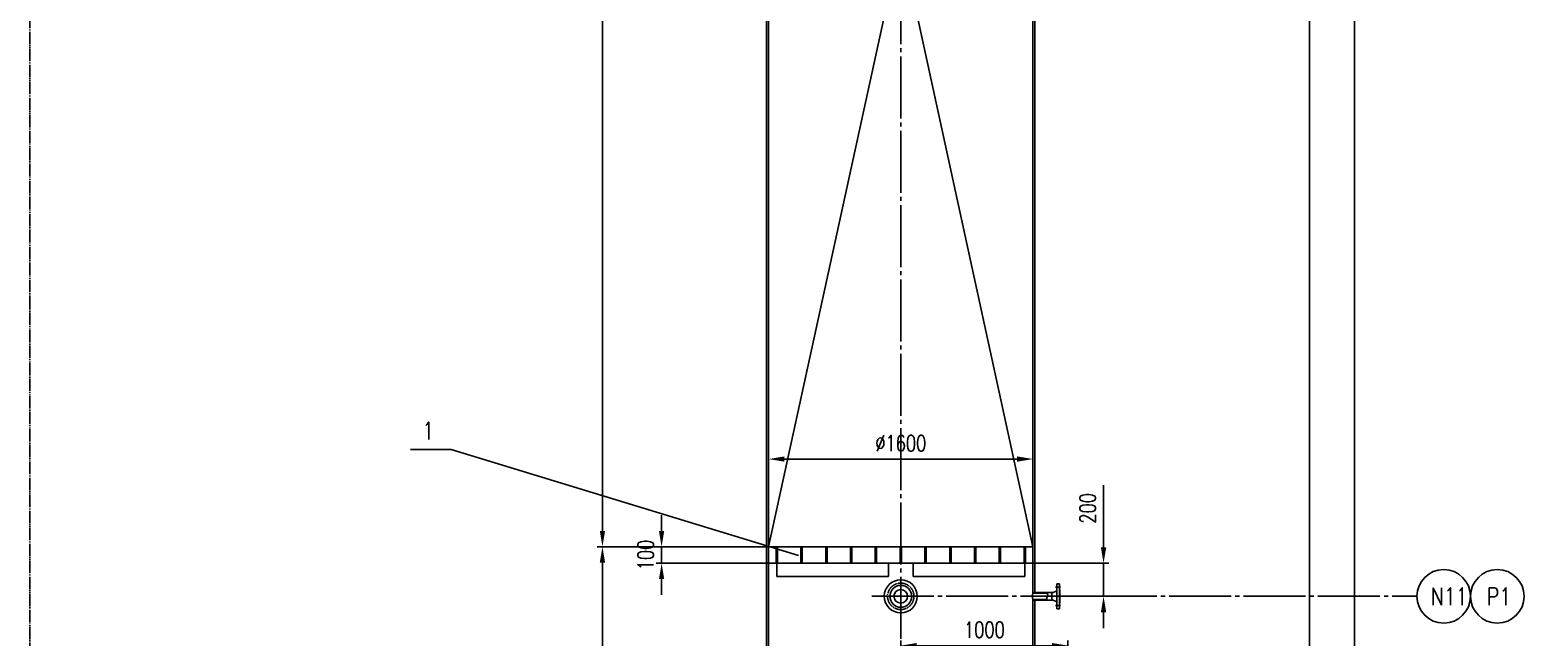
# Model space of a CAD drawing. Extents: x 16825 to 205982, y -10874 to 68273.
# Drawn here: x 185376 to 194418, y 36627 to 40303 of the extents above; entities that cross this region are included whole.
import ezdxf
from ezdxf.enums import TextEntityAlignment as Align

# ---------------------------------------------------------------- set-up
doc = ezdxf.new("R2010")
doc.units = 0
doc.header["$LTSCALE"] = 5
doc.header["$MEASUREMENT"] = 0
doc.linetypes.add('CENTER', pattern=[18, 15, -1, 1, -1])
doc.linetypes.add('DIVIDE', pattern=[20, 15, -1, 1, -1, 1, -1])
doc.layers.get('0').update_dxf_attribs({"color": 4, "linetype": 'DIVIDE'})
doc.layers.get('DEFPOINTS').update_dxf_attribs({"linetype": 'CONTINUOUS'})
for name, color, linetype in [('ASHADE', 7, 'CONTINUOUS'), ('CEN', 6, 'CENTER'), ('DIM', 1, 'CONTINUOUS'), ('THIN', 1, 'CONTINUOUS'), ('THK', 2, 'CONTINUOUS'), ('TXT', 3, 'CONTINUOUS'), ('TXT_E', 7, 'CONTINUOUS')]:
    doc.layers.add(name, color=color, linetype=linetype)
doc.styles.get("Standard").update_dxf_attribs({"font": 'simplex', "width": 0.75, "bigfont": 'hzdx'})
doc.dimstyles.new('DIM3', dxfattribs={"dimscale": 0, "dimtxt": 3, "dimasz": 3, "dimexe": 1, "dimexo": 0, "dimgap": 1.5, "dimtad": 1, "dimdec": 4, "dimdsep": 46, "dimtxsty": 'Standard', "dimcen": 3, "dimclrd": 1, "dimclrt": 3, "dimadec": 0, "dimazin": 0, "dimtfac": 0.75, "dimtdec": 4, "dimtix": 1, "dimtmove": 0, "dimatfit": 0, "dimfxl": 0, "dimtolj": 1, "dimtzin": 0, "dimarcsym": 0})

# ---------------------------------------------------------------- blocks, each defined once
blk = doc.blocks.new('*D216')
at = {"layer": 'DEFPOINTS', "color": 0}
for p in [(192140.6, 66718.7), (191638.1, 28623.7), (193392.9, 28623.7)]:
    blk.add_point(p, dxfattribs=at)
at = {"layer": 'DIM', "lineweight": -2}
for p, q in [((192140.6, 66718.7), (193424.9, 66718.7)), ((191638.1, 28623.7), (193424.9, 28623.7))]:
    blk.add_line(p, q, dxfattribs=at)
at = {"layer": 'DIM', "color": 1, "lineweight": -2}
blk.add_line((193392.9, 66622.7), (193392.9, 28719.7), dxfattribs=at)
at = {"layer": 'DIM', "color": 1}
for points in [[(193376.9, 66622.7), (193408.9, 66622.7), (193392.9, 66718.7)], [(193376.9, 28719.7), (193408.9, 28719.7), (193392.9, 28623.7)]]:
    blk.add_solid(points, dxfattribs=at)
at = {"layer": 'DIM', "color": 3, "insert": (193296.9, 47671.2), "char_height": 96, "attachment_point": 5, "rotation": 90}
blk.add_mtext('\\A1;~38275', dxfattribs=at)
blk = doc.blocks.new('*D188')
at = {"layer": 'DEFPOINTS', "color": 0}
for p in [(191464.1, 59498.7), (193120, 59498.7), (191458.1, 34448.7)]:
    blk.add_point(p, dxfattribs=at)
at = {"layer": 'DIM', "lineweight": -2}
for p, q in [((191464.1, 59498.7), (193152, 59498.7)), ((191458.1, 34448.7), (193152, 34448.7))]:
    blk.add_line(p, q, dxfattribs=at)
at = {"layer": 'DIM', "color": 1, "lineweight": -2}
blk.add_line((193120, 34544.7), (193120, 59402.7), dxfattribs=at)
at = {"layer": 'DIM', "color": 1}
for points in [[(193104, 59402.7), (193136, 59402.7), (193120, 59498.7)], [(193104, 34544.7), (193136, 34544.7), (193120, 34448.7)]]:
    blk.add_solid(points, dxfattribs=at)
at = {"layer": 'DIM', "color": 3, "insert": (193024, 46973.7), "char_height": 96, "attachment_point": 5, "rotation": 90}
blk.add_mtext('\\A1;25050', dxfattribs=at)
blk = doc.blocks.new('*D185')
at = {"layer": 'DEFPOINTS', "color": 0}
for p in [(190646.1, 36574.9), (190646.1, 36305.4), (191658.1, 36338.7)]:
    blk.add_point(p, dxfattribs=at)
at = {"layer": 'DIM', "lineweight": -2}
for p, q in [((190646.1, 36305.4), (190646.1, 36606.9)), ((191658.1, 36338.7), (191658.1, 36606.9))]:
    blk.add_line(p, q, dxfattribs=at)
at = {"layer": 'DIM', "color": 1, "lineweight": -2}
blk.add_line((191562.1, 36574.9), (190742.1, 36574.9), dxfattribs=at)
at = {"layer": 'DIM', "color": 1}
for points in [[(190742.1, 36590.9), (190742.1, 36558.9), (190646.1, 36574.9)], [(191562.1, 36590.9), (191562.1, 36558.9), (191658.1, 36574.9)]]:
    blk.add_solid(points, dxfattribs=at)
at = {"layer": 'DIM', "color": 3, "insert": (191152.1, 36670.9), "char_height": 96, "attachment_point": 5}
blk.add_mtext('\\A1;1000', dxfattribs=at)
blk = doc.blocks.new('*D187')
at = {"layer": 'DEFPOINTS', "color": 0}
for p in [(191446.1, 37715.1), (189846.1, 37621.7), (191446.1, 37704.7)]:
    blk.add_point(p, dxfattribs=at)
at = {"layer": 'DIM', "lineweight": -2}
for p, q in [((189846.1, 37621.7), (189846.1, 37736.7)), ((191446.1, 37715.1), (191446.1, 37672.7))]:
    blk.add_line(p, q, dxfattribs=at)
at = {"layer": 'DIM', "color": 1, "lineweight": -2}
blk.add_line((189942.1, 37704.7), (191350.1, 37704.7), dxfattribs=at)
at = {"layer": 'DIM', "color": 1}
for points in [[(189942.1, 37720.7), (189942.1, 37688.7), (189846.1, 37704.7)], [(191350.1, 37720.7), (191350.1, 37688.7), (191446.1, 37704.7)]]:
    blk.add_solid(points, dxfattribs=at)
at = {"layer": 'DIM', "color": 3, "insert": (190646.1, 37800.7), "char_height": 96, "attachment_point": 5}
blk.add_mtext('\\A1;%%C1600', dxfattribs=at)
blk = doc.blocks.new('*D182')
at = {"layer": 'DEFPOINTS', "color": 0}
for p in [(191436.1, 37073.7), (191645.7, 36873.7), (191873.3, 36873.7)]:
    blk.add_point(p, dxfattribs=at)
at = {"layer": 'DIM', "color": 1, "lineweight": -2}
for p, q in [((191873.3, 37169.7), (191873.3, 37546.8)), ((191873.3, 36873.7), (191873.3, 37073.7)), ((191873.3, 36777.7), (191873.3, 36681.7))]:
    blk.add_line(p, q, dxfattribs=at)
at = {"layer": 'DIM', "lineweight": -2}
for p, q in [((191436.1, 37073.7), (191905.3, 37073.7)), ((191645.7, 36873.7), (191905.3, 36873.7))]:
    blk.add_line(p, q, dxfattribs=at)
at = {"layer": 'DIM', "color": 1}
for points in [[(191857.3, 37169.7), (191889.3, 37169.7), (191873.3, 37073.7)], [(191857.3, 36777.7), (191889.3, 36777.7), (191873.3, 36873.7)]]:
    blk.add_solid(points, dxfattribs=at)
at = {"layer": 'DIM', "color": 3, "insert": (191777.3, 37406.2), "char_height": 96, "attachment_point": 5, "rotation": 90}
blk.add_mtext('\\A1;200', dxfattribs=at)
blk = doc.blocks.new('*D251')
at = {"layer": 'DEFPOINTS', "color": 0}
for p in [(189834.1, 44523.7), (188840.8, 37173.7), (189846.1, 37173.7)]:
    blk.add_point(p, dxfattribs=at)
at = {"layer": 'DIM', "lineweight": -2}
for p, q in [((189834.1, 44523.7), (188808.8, 44523.7)), ((189846.1, 37173.7), (188808.8, 37173.7))]:
    blk.add_line(p, q, dxfattribs=at)
at = {"layer": 'DIM', "color": 1, "lineweight": -2}
blk.add_line((188840.8, 44427.7), (188840.8, 37269.7), dxfattribs=at)
at = {"layer": 'DIM', "color": 1}
for points in [[(188824.8, 44427.7), (188856.8, 44427.7), (188840.8, 44523.7)], [(188824.8, 37269.7), (188856.8, 37269.7), (188840.8, 37173.7)]]:
    blk.add_solid(points, dxfattribs=at)
at = {"layer": 'DIM', "color": 3, "insert": (188744.8, 40848.7), "char_height": 96, "attachment_point": 5, "rotation": 90}
blk.add_mtext('\\A1;7350', dxfattribs=at)
blk = doc.blocks.new('*D253')
at = {"layer": 'DEFPOINTS', "color": 0}
for p in [(189846.1, 37173.7), (189198.7, 37073.7), (189846.1, 37073.7)]:
    blk.add_point(p, dxfattribs=at)
at = {"layer": 'DIM', "color": 1, "lineweight": -2}
for p, q in [((189198.7, 37269.7), (189198.7, 37365.7)), ((189198.7, 37173.7), (189198.7, 37073.7)), ((189198.7, 36977.7), (189198.7, 36881.7))]:
    blk.add_line(p, q, dxfattribs=at)
at = {"layer": 'DIM', "lineweight": -2}
for p, q in [((189846.1, 37173.7), (189166.7, 37173.7)), ((189846.1, 37073.7), (189166.7, 37073.7))]:
    blk.add_line(p, q, dxfattribs=at)
at = {"layer": 'DIM', "color": 1}
for points in [[(189182.7, 37269.7), (189214.7, 37269.7), (189198.7, 37173.7)], [(189182.7, 36977.7), (189214.7, 36977.7), (189198.7, 37073.7)]]:
    blk.add_solid(points, dxfattribs=at)
at = {"layer": 'DIM', "color": 3, "insert": (189102.7, 37123.7), "char_height": 96, "attachment_point": 5, "rotation": 90}
blk.add_mtext('\\A1;100', dxfattribs=at)
blk = doc.blocks.new('*D254')
at = {"layer": 'DEFPOINTS', "color": 0}
for p in [(189846.1, 37173.7), (188840.8, 34448.7), (189846.1, 34448.7)]:
    blk.add_point(p, dxfattribs=at)
at = {"layer": 'DIM', "lineweight": -2}
for p, q in [((189846.1, 37173.7), (188808.8, 37173.7)), ((189846.1, 34448.7), (188808.8, 34448.7))]:
    blk.add_line(p, q, dxfattribs=at)
at = {"layer": 'DIM', "color": 1, "lineweight": -2}
blk.add_line((188840.8, 37077.7), (188840.8, 34544.7), dxfattribs=at)
at = {"layer": 'DIM', "color": 1}
for points in [[(188824.8, 37077.7), (188856.8, 37077.7), (188840.8, 37173.7)], [(188824.8, 34544.7), (188856.8, 34544.7), (188840.8, 34448.7)]]:
    blk.add_solid(points, dxfattribs=at)
at = {"layer": 'DIM', "color": 3, "insert": (188744.8, 35811.2), "char_height": 96, "attachment_point": 5, "rotation": 90}
blk.add_mtext('\\A1;2725', dxfattribs=at)

msp = doc.modelspace()

# ---------------------------------------------------------------- linework, layer by layer
msp.add_line((185375.853, 67790), (185375.853, 27140.43))
at = {"layer": 'ASHADE'}
for p, q in [((189846.09, 44523.657), (191446.09, 37173.657)), ((191446.09, 44523.657), (189846.09, 37173.657)), ((189846.09, 37173.657), (191446.09, 37173.657)), ((189892.09, 37173.657), (189892.09, 37073.657)), ((189900.09, 37173.657), (189900.09, 37073.657)), ((190042.09, 37173.657), (190042.09, 37073.657)), ((190050.09, 37173.657), (190050.09, 37073.657)), ((190192.09, 37173.657), (190192.09, 37073.657)), ((190200.09, 37173.657), (190200.09, 37073.657)), ((190342.09, 37173.657), (190342.09, 37073.657)), ((190350.09, 37173.657), (190350.09, 37073.657)), ((190492.09, 37173.657), (190492.09, 37073.657)), ((190500.09, 37173.657), (190500.09, 37073.657)), ((190642.09, 37173.657), (190642.09, 37073.657)), ((190650.09, 37173.657), (190650.09, 37073.657)), ((190792.09, 37173.657), (190792.09, 37073.657)), ((190800.09, 37173.657), (190800.09, 37073.657)), ((190942.09, 37173.657), (190942.09, 37073.657)), ((190950.09, 37173.657), (190950.09, 37073.657)), ((191092.09, 37173.657), (191092.09, 37073.657)), ((191100.09, 37173.657), (191100.09, 37073.657)), ((191242.09, 37173.657), (191242.09, 37073.657)), ((191250.09, 37173.657), (191250.09, 37073.657)), ((191392.09, 37173.657), (191392.09, 37073.657)), ((191400.09, 37173.657), (191400.09, 37073.657)), ((189846.09, 37073.657), (191446.09, 37073.657)), ((189896.09, 37073.657), (189896.09, 36993.657)), ((189896.09, 36993.657), (190571.275, 36993.657)), ((190571.275, 37073.657), (190571.275, 36993.657)), ((190720.906, 37073.657), (190720.906, 36993.657)), ((191396.09, 36993.657), (190720.906, 36993.657)), ((191396.09, 37073.657), (191396.09, 36993.657))]:
    msp.add_line(p, q, dxfattribs=at)
at = {"layer": 'CEN', "ltscale": 5}
for p, q in [((190646.09, 28517.234), (190646.09, 65626.635)), ((190470.706, 36873.657), (193769.599, 36873.657))]:
    msp.add_line(p, q, dxfattribs=at)
at = {"layer": 'CEN'}
for p, q in [((191613.577, 36928.657), (191582.604, 36928.657)), ((191613.577, 36818.657), (191582.604, 36818.657))]:
    msp.add_line(p, q, dxfattribs=at)
msp.add_circle((190646.09, 36873.657), 80, dxfattribs=at)
at = {"layer": 'DIM'}
for centre in [(193931.786, 36873.657), (194256.159, 36873.657)]:
    msp.add_circle(centre, 162.187, dxfattribs=at)
at = {"layer": 'THIN'}
msp.add_line((190026.423, 37121.082), (187925.404, 37762.74), dxfattribs=at)
at = {"layer": 'THK'}
for p, q in [((189846.09, 36036.157), (189846.09, 54598.657)), ((189834.09, 36036.157), (189834.09, 42948.657)), ((191446.09, 36892.157), (191446.09, 41585.657)), ((191458.09, 36896.157), (191458.09, 41582.657)), ((190570.794, 36904.846), (190573.566, 36903.698)), ((190571.606, 36902.886), (190572.754, 36905.658)), ((190614.09, 36946.994), (190616.861, 36948.142)), ((190614.901, 36948.954), (190616.05, 36946.182)), ((190675.319, 36948.142), (190678.091, 36946.994)), ((190677.279, 36948.954), (190676.131, 36946.182)), ((190721.386, 36904.846), (190718.615, 36903.698)), ((190719.426, 36905.658), (190720.575, 36902.886)), ((191561.09, 36896.157), (191446.09, 36896.157)), ((191566.963, 36896.157), (191561.09, 36896.157)), ((191561.09, 36896.157), (191561.09, 36873.657)), ((191587.235, 36904.301), (191569.108, 36896.641)), ((191606.09, 36948.657), (191590.09, 36948.657)), ((191590.09, 36948.657), (191590.09, 36873.657)), ((191606.09, 36948.657), (191606.09, 36873.657)), ((191608.09, 36915.657), (191606.09, 36915.657)), ((191608.09, 36915.657), (191608.09, 36831.657)), ((190570.794, 36842.469), (190573.566, 36843.617)), ((190572.754, 36841.657), (190571.606, 36844.429)), ((190721.386, 36842.469), (190718.615, 36843.617)), ((190720.575, 36844.429), (190719.426, 36841.657)), ((191532.12, 36892.157), (191446.09, 36892.157)), ((191446.09, 35808.657), (191446.09, 36855.157)), ((191529.746, 36855.157), (191446.09, 36855.157)), ((191561.09, 36851.157), (191446.09, 36851.157)), ((191458.09, 36338.657), (191458.09, 36851.157)), ((191608.09, 36831.657), (191606.09, 36831.657)), ((190616.861, 36799.173), (190614.09, 36800.321)), ((190614.901, 36798.361), (190616.05, 36801.133)), ((190678.091, 36800.321), (190675.319, 36799.173)), ((190677.279, 36798.361), (190676.131, 36801.133))]:
    msp.add_line(p, q, dxfattribs=at)
at = {"layer": 'THK', "extrusion": (0, 1.22461e-16, -1)}
for p, q in [((191561.09, 36851.157), (191561.09, 36873.657)), ((191566.963, 36851.157), (191561.09, 36851.157)), ((191587.235, 36843.013), (191569.108, 36850.674)), ((191590.09, 36798.657), (191590.09, 36873.657)), ((191606.09, 36798.657), (191606.09, 36873.657)), ((191606.09, 36798.657), (191590.09, 36798.657))]:
    msp.add_line(p, q, dxfattribs=at)
at = {"layer": 'THK'}
for radius in [100, 66, 41.3]:
    msp.add_circle((190646.09, 36873.657), radius, dxfattribs=at)
for centre, radius, start, end in [((191566.963, 36901.157), 5, 270, 295.4077181), ((191585.09, 36908.818), 5, 295.4077181, 0), ((191488.486, 36873.657), 46.256, 156.4251997, 203.5748003)]:
    msp.add_arc(centre, radius, start, end, dxfattribs=at)
at = {"layer": 'THK', "extrusion": (0, 1.22461e-16, -1)}
for centre, start, end in [((-191566.963, 36846.157), 90, 115.4077181), ((-191585.09, 36838.497), 115.4077181, 180)]:
    msp.add_arc(centre, 5, start, end, dxfattribs=at)
at = {"layer": 'THK'}
msp.add_open_spline([(191529.857, 36896.157), (191533.156, 36890.459), (191538.96, 36880.431), (191528.253, 36866.105), (191529.18, 36856.465), (191530.658, 36851.157)], degree=3, knots=[0, 0, 0, 0, 17.86756612, 31.43893836, 47.44539023, 47.44539023, 47.44539023, 47.44539023], dxfattribs=at)
at = {"layer": 'TXT_E', "color": 2}
msp.add_line((187925.404, 37762.74), (187679.648, 37762.74), dxfattribs=at)

# ---------------------------------------------------------------- texts
at = {"layer": 'TXT', "width": 0.8}
msp.add_text('1', height=105, dxfattribs=at).set_placement((187785.866, 37792.236), align=Align.BOTTOM_CENTER)
for s, p in [('N11', (193853.631, 36820.64)), ('P1', (194192.742, 36820.64))]:
    msp.add_text(s, height=105, dxfattribs=at).set_placement(p)

# ---------------------------------------------------------------- dimensions: what is measured, and where the dimension line sits
at = {"layer": 'DIM'}
dim = msp.add_linear_dim(base=(193392.948, 28623.657), p1=(192140.618, 66718.657), p2=(191638.09, 28623.657), angle=90, text='~38275', dimstyle='DIM3', override={"dimscale": 32, "dimdec": 2, "dimclre": 256, "dimtdec": 2}, dxfattribs=at)
dim.commit()
dim.dimension.update_dxf_attribs({"geometry": '*D216', "text_midpoint": (193296.948, 47671.157)})
for base, p1, p2, picture, middle in [((193119.965, 59498.657), (191458.09, 34448.657), (191464.09, 59498.657), '*D188', (193023.965, 46973.657)), ((188840.813, 37173.657), (189834.09, 44523.657), (189846.09, 37173.657), '*D251', (188744.813, 40848.657)), ((189198.662, 37073.657), (189846.09, 37173.657), (189846.09, 37073.657), '*D253', (189102.662, 37123.657)), ((188840.813, 34448.657), (189846.09, 37173.657), (189846.09, 34448.657), '*D254', (188744.813, 35811.157))]:
    dim = msp.add_linear_dim(base=base, p1=p1, p2=p2, angle=90, dimstyle='DIM3', override={"dimscale": 32, "dimdec": 2, "dimclre": 256, "dimtdec": 2}, dxfattribs=at)
    dim.commit()
    dim.dimension.update_dxf_attribs({"geometry": picture, "text_midpoint": middle})
for base, p1, p2, text, picture, middle in [((191446.09, 37704.739), (189846.09, 37621.65), (191446.09, 37715.125), '%%C<>', '*D187', (190646.09, 37800.739)), ((190646.09, 36574.946), (191658.09, 36338.657), (190646.09, 36305.414), '1000', '*D185', (191152.09, 36670.946))]:
    dim = msp.add_linear_dim(base=base, p1=p1, p2=p2, text=text, dimstyle='DIM3', override={"dimscale": 32, "dimdec": 2, "dimclre": 256, "dimtdec": 2}, dxfattribs=at)
    dim.commit()
    dim.dimension.update_dxf_attribs({"geometry": picture, "text_midpoint": middle})
dim = msp.add_linear_dim(base=(191873.259, 36873.657), p1=(191436.09, 37073.657), p2=(191645.683, 36873.657), angle=90, dimstyle='DIM3', override={"dimscale": 32, "dimdec": 2, "dimclre": 256, "dimtdec": 2}, dxfattribs=at)
dim.commit()
dim.dimension.update_dxf_attribs({"geometry": '*D182', "text_midpoint": (191873.259, 37406.229), "dimtype": 160})

doc.saveas('drawing.dxf')
